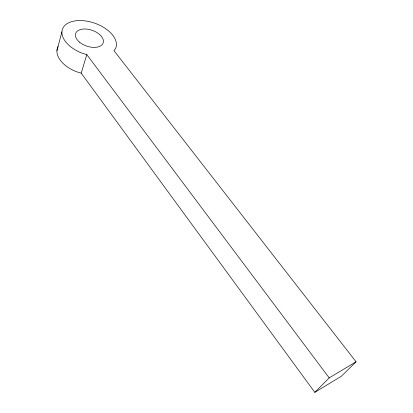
<?xml version="1.0" encoding="UTF-8"?>
<svg xmlns="http://www.w3.org/2000/svg" width="413" height="413" viewBox="0 0 413 413"><rect width="100%" height="100%" fill="white"/><g stroke="black" fill="none" stroke-linecap="round" stroke-linejoin="round"><path stroke-width="0.62" d="M56.942 50.613L61.909 31.863M81.201 73.127L86.813 54.609L82.058 53.169A28.296 16.257 19 0 1 62.781 28.342A28.296 16.257 19 0 1 95.868 23.603A28.296 16.257 19 0 1 115.661 48.357L113.978 50.665L356.058 361.788L341.386 376.222L314.809 392.35L81.201 73.127L76.544 71.748A27.666 16.417 18.6 0 1 58.125 46.457M314.809 392.35L329.197 377.89L356.058 361.788M86.813 54.609L329.197 377.89M79.57 42.193A14.548 8.358 19 0 0 102.976 43.386A14.548 8.358 19 0 0 85.667 29.013A14.548 8.358 19 0 0 79.57 42.193"/></g></svg>
